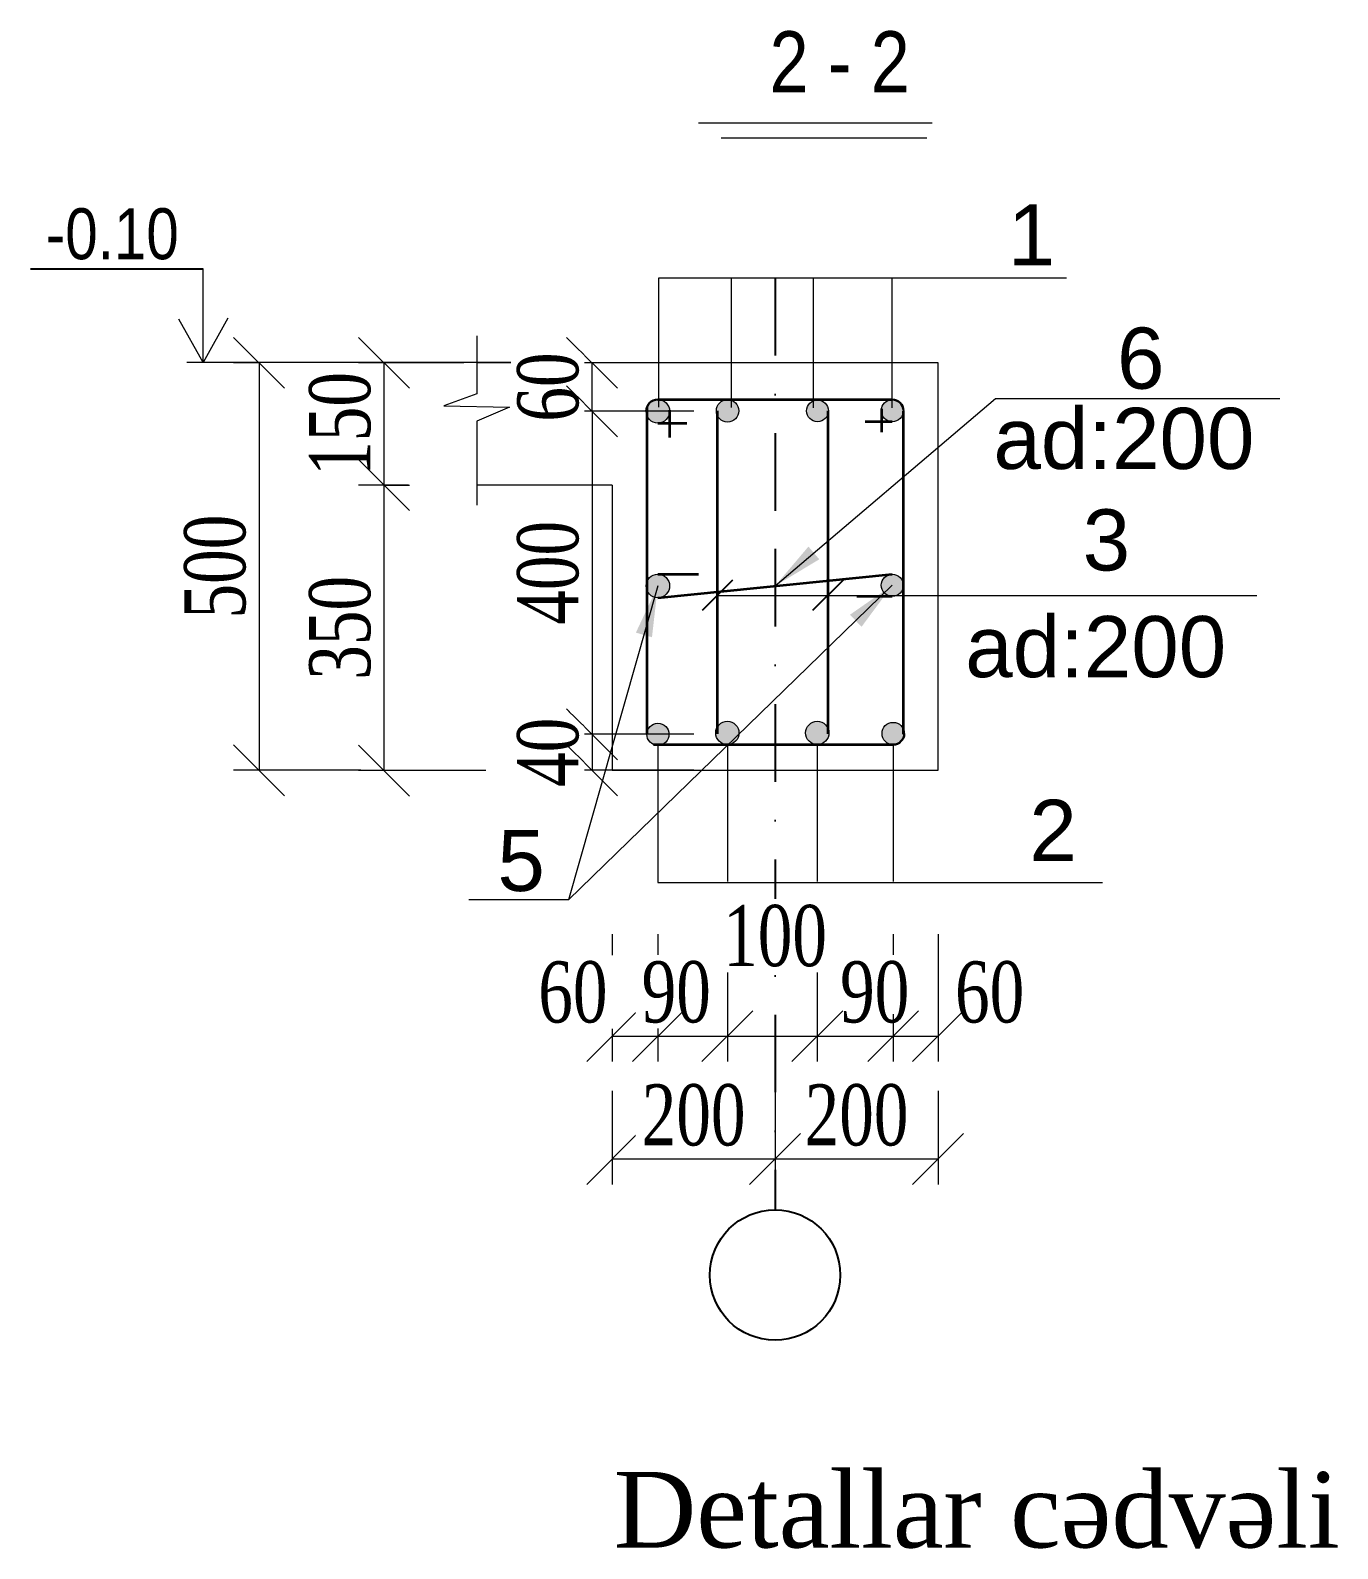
# Model space of a CAD drawing. Header units: millimetres. Extents: x -149347 to 251215, y -2929184 to -2541447.
# Drawn here: x 80254 to 86673, y -2571231 to -2563779 of the extents above; entities that cross this region are included whole.
import ezdxf

# ---------------------------------------------------------------- set-up
doc = ezdxf.new("R2010")
doc.units = ezdxf.units.MM
doc.linetypes.add('DASHDOTX2', pattern=[50.8, 25.4, -12.7, 0, -12.7])
doc.layers.add('APS_MADEIRA', color=35, linetype='Continuous', lineweight=15)
doc.styles.add('400', font='times.ttf', dxfattribs={"width": 0.75, "height": 300})
doc.styles.add('Arial', font='arial.ttf')
doc.styles.add('style1', font='A3TI(LA).TTF', dxfattribs={"height": 400})
doc.styles.add('style6', font='ARIALN.TTF', dxfattribs={"height": 300})
doc.styles.add('Times New  Roman', font='times.ttf')
doc.styles.add('yazitipi', font='ARIALN.TTF')
doc.dimstyles.new('DIM_100', dxfattribs={"dimscale": 100, "dimtxt": 250, "dimasz": 2.5, "dimexe": 1.25, "dimexo": 0.625, "dimtad": 1, "dimdec": 0, "dimtxsty": 'style1', "dimblk": 'OBLIQUE', "dimcen": 2.5, "dimdle": 1.25, "dimclrd": 251, "dimclre": 251, "dimaunit": 1, "dimadec": 3, "dimazin": 0, "dimtfac": 1, "dimtdec": 0, "dimtmove": 1, "dimatfit": 3, "dimfxl": 1.25, "dimlwd": 5, "dimlwe": 5, "dimarcsym": 0})
doc.dimstyles.new('sevda', dxfattribs={"dimscale": 100, "dimtxt": 2.8, "dimasz": 2.5, "dimexe": 1.25, "dimexo": 0.625, "dimtad": 1, "dimtxsty": 'yazitipi', "dimblk": 'OBLIQUE', "dimcen": 2.5, "dimclrd": 253, "dimclre": 253, "dimclrt": 73, "dimaunit": 1, "dimadec": 3, "dimazin": 0, "dimtfac": 1, "dimtmove": 1, "dimatfit": 3, "dimfxl": 1, "dimlwd": 9, "dimlwe": 9, "dimarcsym": 0})
doc.dimstyles.new('tebriz', dxfattribs={"dimtxt": 280, "dimasz": 150, "dimexe": 150, "dimexo": 0.625, "dimgap": 65, "dimtad": 1, "dimdec": 0, "dimdsep": 32, "dimtxsty": 'Times New  Roman', "dimblk": 'OBLIQUE', "dimcen": 0, "dimdle": 150, "dimclrd": 7, "dimclre": 256, "dimclrt": 256, "dimadec": 0, "dimazin": 0, "dimtfac": 1, "dimtdec": 0, "dimtmove": 0, "dimatfit": 3, "dimldrblk": 'OBLIQUE', "dimfxl": 1, "dimtolj": 1, "dimlwd": 15, "dimlwe": 9, "dimarcsym": 0})

# ---------------------------------------------------------------- blocks, each defined once
blk = doc.blocks.new('_Oblique')
at = {"color": 0, "linetype": 'ByBlock', "lineweight": -2}
blk.add_line((-0.5, -0.5), (0.5, 0.5), dxfattribs=at)
blk = doc.blocks.new('*D1512')
at = {"color": 251, "lineweight": 5, "ltscale": 50, "transparency": 16777216}
for p, q in [((83158.3, -2565648.7), (82886.9, -2565648.7)), ((83511.9, -2567234.4), (82886.9, -2567234.4))]:
    blk.add_line(p, q, dxfattribs=at)
at = {"color": 251, "linetype": 'ByBlock', "lineweight": 5, "ltscale": 50, "transparency": 16777216}
blk.add_line((83011.9, -2565647.5), (83011.9, -2567235.6), dxfattribs=at)
at = {"layer": 'Defpoints', "color": 0, "lineweight": 15, "ltscale": 50, "transparency": 16777216}
for p in [(83220.8, -2565648.7), (83011.9, -2567234.4), (84243.7, -2567234.4)]:
    blk.add_point(p, dxfattribs=at)
at = {"color": 251, "lineweight": 5, "ltscale": 50, "transparency": 16777216, "xscale": 250, "yscale": 250, "zscale": 250}
for p, rotation in [((83011.9, -2565648.7), 90), ((83011.9, -2567234.4), 270)]:
    blk.add_blockref('_Oblique', p, dxfattribs=dict(at, rotation=rotation))
at = {"color": 0, "lineweight": 15, "ltscale": 50, "transparency": 16777216, "insert": (82796.8, -2566441.6), "char_height": 300, "attachment_point": 5, "rotation": 90, "style": '400', "bg_fill": 3, "box_fill_scale": 1.1, "bg_fill_color": 9, "bg_fill_true_color": 13158600, "bg_fill_transparency": 0}
blk.add_mtext('400', dxfattribs=at)
blk = doc.blocks.new('*D1513')
at = {"color": 251, "linetype": 'ByBlock', "lineweight": 5, "ltscale": 50, "transparency": 16777216}
blk.add_line((83011.9, -2565650), (83011.9, -2565409.7), dxfattribs=at)
at = {"color": 251, "lineweight": 5, "ltscale": 50, "transparency": 16777216}
for p, q in [((83511.9, -2565410.9), (82886.9, -2565410.9)), ((83511.9, -2565648.7), (82886.9, -2565648.7))]:
    blk.add_line(p, q, dxfattribs=at)
at = {"layer": 'Defpoints', "color": 0, "lineweight": 15, "ltscale": 50, "transparency": 16777216}
for p in [(83011.9, -2565410.9), (84203.5, -2565410.9), (84253.7, -2565648.7)]:
    blk.add_point(p, dxfattribs=at)
at = {"color": 0, "lineweight": 15, "ltscale": 50, "transparency": 16777216, "insert": (82796.8, -2565529.8), "char_height": 300, "attachment_point": 5, "rotation": 90, "style": '400', "bg_fill": 3, "box_fill_scale": 1.1, "bg_fill_color": 9, "bg_fill_true_color": 13158600, "bg_fill_transparency": 0}
blk.add_mtext('60', dxfattribs=at)
at = {"color": 251, "lineweight": 5, "ltscale": 50, "transparency": 16777216, "xscale": 250, "yscale": 250, "zscale": 250}
for p, rotation in [((83011.9, -2565410.9), 90), ((83011.9, -2565648.7), 270)]:
    blk.add_blockref('_Oblique', p, dxfattribs=dict(at, rotation=rotation))
blk = doc.blocks.new('*D1514')
at = {"color": 251, "lineweight": 5, "ltscale": 50, "transparency": 16777216}
for p, q in [((83095.8, -2567234.4), (82886.9, -2567234.4)), ((83511.9, -2567410.9), (82886.9, -2567410.9))]:
    blk.add_line(p, q, dxfattribs=at)
at = {"color": 251, "linetype": 'ByBlock', "lineweight": 5, "ltscale": 50, "transparency": 16777216}
blk.add_line((83011.9, -2567233.1), (83011.9, -2567412.2), dxfattribs=at)
at = {"layer": 'Defpoints', "color": 0, "lineweight": 15, "ltscale": 50, "transparency": 16777216}
for p in [(83158.3, -2567234.4), (83011.9, -2567410.9), (84710.8, -2567410.9)]:
    blk.add_point(p, dxfattribs=at)
at = {"color": 0, "lineweight": 15, "ltscale": 50, "transparency": 16777216, "insert": (82796.8, -2567322.7), "char_height": 300, "attachment_point": 5, "rotation": 90, "style": '400', "bg_fill": 3, "box_fill_scale": 1.1, "bg_fill_color": 9, "bg_fill_true_color": 13158600, "bg_fill_transparency": 0}
blk.add_mtext('40', dxfattribs=at)
at = {"color": 251, "lineweight": 5, "ltscale": 50, "transparency": 16777216, "xscale": 250, "yscale": 250, "zscale": 250}
for p, rotation in [((83011.9, -2567234.4), 90), ((83011.9, -2567410.9), 270)]:
    blk.add_blockref('_Oblique', p, dxfattribs=dict(at, rotation=rotation))
blk = doc.blocks.new('*D1515')
at = {"color": 251, "linetype": 'ByBlock', "lineweight": 5, "ltscale": 50, "transparency": 16777216}
blk.add_line((81990.3, -2565409.7), (81990.3, -2566012.2), dxfattribs=at)
at = {"color": 251, "lineweight": 5, "ltscale": 50, "transparency": 16777216}
for p, q in [((82381.8, -2565410.9), (81865.3, -2565410.9)), ((82110.5, -2566010.9), (81865.3, -2566010.9))]:
    blk.add_line(p, q, dxfattribs=at)
at = {"layer": 'Defpoints', "color": 0, "lineweight": 15, "ltscale": 50, "transparency": 16777216}
for p in [(82444.3, -2565410.9), (81990.3, -2566010.9), (82173, -2566010.9)]:
    blk.add_point(p, dxfattribs=at)
at = {"color": 251, "lineweight": 5, "ltscale": 50, "transparency": 16777216, "xscale": 250, "yscale": 250, "zscale": 250}
for p, rotation in [((81990.3, -2565410.9), 90), ((81990.3, -2566010.9), 270)]:
    blk.add_blockref('_Oblique', p, dxfattribs=dict(at, rotation=rotation))
at = {"color": 0, "lineweight": 15, "ltscale": 50, "transparency": 16777216, "insert": (81775.2, -2565710.9), "char_height": 300, "attachment_point": 5, "rotation": 90, "style": '400', "bg_fill": 3, "box_fill_scale": 1.1, "bg_fill_color": 9, "bg_fill_true_color": 13158600, "bg_fill_transparency": 0}
blk.add_mtext('1{\\fTimes New Roman|b0|i0|c238|p18;5}0', dxfattribs=at)
blk = doc.blocks.new('*D1516')
at = {"color": 251, "linetype": 'ByBlock', "lineweight": 5, "ltscale": 50, "transparency": 16777216}
blk.add_line((81990.3, -2566009.7), (81990.3, -2567413.5), dxfattribs=at)
at = {"color": 251, "lineweight": 5, "ltscale": 50, "transparency": 16777216}
for p, q in [((81990.3, -2566010.9), (82115.3, -2566010.9)), ((82490.3, -2567412.2), (81865.3, -2567412.2))]:
    blk.add_line(p, q, dxfattribs=at)
at = {"layer": 'Defpoints', "color": 0, "lineweight": 15, "ltscale": 50, "transparency": 16777216}
for p in [(81990.3, -2566010.9), (81990.3, -2567412.2), (83594.1, -2567412.2)]:
    blk.add_point(p, dxfattribs=at)
at = {"color": 251, "lineweight": 5, "ltscale": 50, "transparency": 16777216, "xscale": 250, "yscale": 250, "zscale": 250}
for p, rotation in [((81990.3, -2566010.9), 90), ((81990.3, -2567412.2), 270)]:
    blk.add_blockref('_Oblique', p, dxfattribs=dict(at, rotation=rotation))
at = {"color": 0, "lineweight": 15, "ltscale": 50, "transparency": 16777216, "insert": (81775.2, -2566711.6), "char_height": 300, "attachment_point": 5, "rotation": 90, "style": '400', "bg_fill": 3, "box_fill_scale": 1.1, "bg_fill_color": 9, "bg_fill_true_color": 13158600, "bg_fill_transparency": 0}
blk.add_mtext('3{\\fTimes New Roman|b0|i0|c238|p18;5}0', dxfattribs=at)
blk = doc.blocks.new('*D1517')
at = {"color": 251, "linetype": 'ByBlock', "lineweight": 5, "ltscale": 50, "transparency": 16777216}
blk.add_line((81377, -2565409.7), (81377, -2567412.2), dxfattribs=at)
at = {"color": 251, "lineweight": 5, "ltscale": 50, "transparency": 16777216}
for p, q in [((81377, -2565411), (81252, -2565411)), ((81877, -2567411), (81252, -2567411))]:
    blk.add_line(p, q, dxfattribs=at)
at = {"layer": 'Defpoints', "color": 0, "lineweight": 15, "ltscale": 50, "transparency": 16777216}
for p in [(81430.8, -2565411), (81377, -2567411), (82040, -2567411)]:
    blk.add_point(p, dxfattribs=at)
at = {"color": 251, "lineweight": 5, "ltscale": 50, "transparency": 16777216, "xscale": 250, "yscale": 250, "zscale": 250}
for p, rotation in [((81377, -2565411), 90), ((81377, -2567411), 270)]:
    blk.add_blockref('_Oblique', p, dxfattribs=dict(at, rotation=rotation))
at = {"color": 0, "lineweight": 15, "ltscale": 50, "transparency": 16777216, "insert": (81161.9, -2566411), "char_height": 300, "attachment_point": 5, "rotation": 90, "style": '400', "bg_fill": 3, "box_fill_scale": 1.1, "bg_fill_color": 9, "bg_fill_true_color": 13158600, "bg_fill_transparency": 0}
blk.add_mtext('500', dxfattribs=at)
blk = doc.blocks.new('*D1518')
at = {"color": 251, "lineweight": 5, "ltscale": 50, "transparency": 16777216}
for p, q in [((83110.8, -2568215.9), (83110.8, -2568840.9)), ((83335.3, -2568215.9), (83335.3, -2568840.9))]:
    blk.add_line(p, q, dxfattribs=at)
at = {"color": 251, "linetype": 'ByBlock', "lineweight": 5, "ltscale": 50, "transparency": 16777216}
blk.add_line((83109.5, -2568715.9), (83336.5, -2568715.9), dxfattribs=at)
at = {"layer": 'Defpoints', "color": 0, "lineweight": 15, "ltscale": 50, "transparency": 16777216}
for p in [(83335.3, -2567459.9), (83110.8, -2567636.5), (83335.3, -2568715.9)]:
    blk.add_point(p, dxfattribs=at)
at = {"color": 251, "lineweight": 5, "ltscale": 50, "transparency": 16777216, "xscale": 250, "yscale": 250, "zscale": 250}
blk.add_blockref('_Oblique', (83335.3, -2568715.9), dxfattribs=at)
at = {"color": 0, "lineweight": 15, "ltscale": 50, "transparency": 16777216, "insert": (82918.1, -2568500.8), "char_height": 300, "attachment_point": 5, "style": '400', "bg_fill": 3, "box_fill_scale": 1.1, "bg_fill_color": 9, "bg_fill_true_color": 13158600, "bg_fill_transparency": 0}
blk.add_mtext('60', dxfattribs=at)
at = {"color": 251, "lineweight": 5, "ltscale": 50, "transparency": 16777216, "xscale": 250, "yscale": 250, "zscale": 250, "rotation": 180}
blk.add_blockref('_Oblique', (83110.8, -2568715.9), dxfattribs=at)
blk = doc.blocks.new('*D1519')
at = {"color": 251, "lineweight": 5, "ltscale": 50, "transparency": 16777216}
for p, q in [((83676.5, -2568215.9), (83676.5, -2568840.9)), ((83335.3, -2568628.2), (83335.3, -2568840.9))]:
    blk.add_line(p, q, dxfattribs=at)
at = {"color": 251, "linetype": 'ByBlock', "lineweight": 5, "ltscale": 50, "transparency": 16777216}
blk.add_line((83334, -2568715.9), (83677.7, -2568715.9), dxfattribs=at)
at = {"layer": 'Defpoints', "color": 0, "lineweight": 15, "ltscale": 50, "transparency": 16777216}
for p in [(83676.5, -2567453.2), (83676.5, -2568715.9)]:
    blk.add_point(p, dxfattribs=at)
at = {"color": 0, "lineweight": 15, "ltscale": 50, "transparency": 16777216, "insert": (83425.5, -2568500.4), "char_height": 300, "attachment_point": 5, "style": '400', "bg_fill": 3, "box_fill_scale": 1.1, "bg_fill_color": 9, "bg_fill_true_color": 13158600, "bg_fill_transparency": 0}
blk.add_mtext('90', dxfattribs=at)
at = {"layer": 'Defpoints', "color": 0, "lineweight": 15, "ltscale": 50, "transparency": 16777216}
blk.add_point((83335.3, -2568565.7), dxfattribs=at)
at = {"color": 251, "lineweight": 5, "ltscale": 50, "transparency": 16777216, "xscale": 250, "yscale": 250, "zscale": 250, "rotation": 180}
blk.add_blockref('_Oblique', (83335.3, -2568715.9), dxfattribs=at)
at = {"color": 251, "lineweight": 5, "ltscale": 50, "transparency": 16777216, "xscale": 250, "yscale": 250, "zscale": 250}
blk.add_blockref('_Oblique', (83676.5, -2568715.9), dxfattribs=at)
blk = doc.blocks.new('*D1520')
at = {"color": 251, "lineweight": 5, "ltscale": 50, "transparency": 16777216}
for p, q in [((84118.1, -2568215.9), (84118.1, -2568840.9)), ((83676.5, -2568481.5), (83676.5, -2568840.9))]:
    blk.add_line(p, q, dxfattribs=at)
at = {"color": 251, "linetype": 'ByBlock', "lineweight": 5, "ltscale": 50, "transparency": 16777216}
blk.add_line((83675.2, -2568715.9), (84119.4, -2568715.9), dxfattribs=at)
at = {"layer": 'Defpoints', "color": 0, "lineweight": 15, "ltscale": 50, "transparency": 16777216}
for p in [(84118.1, -2567337), (84118.1, -2568715.9)]:
    blk.add_point(p, dxfattribs=at)
at = {"color": 251, "lineweight": 5, "ltscale": 50, "transparency": 16777216, "xscale": 250, "yscale": 250, "zscale": 250, "rotation": 180}
blk.add_blockref('_Oblique', (83676.5, -2568715.9), dxfattribs=at)
at = {"color": 251, "lineweight": 5, "ltscale": 50, "transparency": 16777216, "xscale": 250, "yscale": 250, "zscale": 250}
blk.add_blockref('_Oblique', (84118.1, -2568715.9), dxfattribs=at)
at = {"color": 0, "lineweight": 15, "ltscale": 50, "transparency": 16777216, "insert": (83910.8, -2568224.5), "char_height": 300, "attachment_point": 5, "style": '400', "bg_fill": 3, "box_fill_scale": 1.1, "bg_fill_color": 9, "bg_fill_true_color": 13158600, "bg_fill_transparency": 0}
blk.add_mtext('100', dxfattribs=at)
at = {"layer": 'Defpoints', "color": 0, "lineweight": 15, "ltscale": 50, "transparency": 16777216}
blk.add_point((83676.5, -2568419), dxfattribs=at)
blk = doc.blocks.new('*D1521')
at = {"color": 251, "lineweight": 5, "ltscale": 50, "transparency": 16777216}
for p, q in [((84490.5, -2568215.9), (84490.5, -2568840.9)), ((84118.1, -2568546.3), (84118.1, -2568840.9))]:
    blk.add_line(p, q, dxfattribs=at)
at = {"color": 251, "linetype": 'ByBlock', "lineweight": 5, "ltscale": 50, "transparency": 16777216}
blk.add_line((84116.9, -2568715.9), (84491.7, -2568715.9), dxfattribs=at)
at = {"layer": 'Defpoints', "color": 0, "lineweight": 15, "ltscale": 50, "transparency": 16777216}
for p in [(84490.5, -2567455.8), (84118.1, -2568483.8), (84490.5, -2568715.9)]:
    blk.add_point(p, dxfattribs=at)
at = {"color": 0, "lineweight": 15, "ltscale": 50, "transparency": 16777216, "insert": (84400, -2568500.4), "char_height": 300, "attachment_point": 5, "style": '400', "bg_fill": 3, "box_fill_scale": 1.1, "bg_fill_color": 9, "bg_fill_true_color": 13158600, "bg_fill_transparency": 0}
blk.add_mtext('90', dxfattribs=at)
at = {"color": 251, "lineweight": 5, "ltscale": 50, "transparency": 16777216, "xscale": 250, "yscale": 250, "zscale": 250, "rotation": 180}
blk.add_blockref('_Oblique', (84118.1, -2568715.9), dxfattribs=at)
at = {"color": 251, "lineweight": 5, "ltscale": 50, "transparency": 16777216, "xscale": 250, "yscale": 250, "zscale": 250}
blk.add_blockref('_Oblique', (84490.5, -2568715.9), dxfattribs=at)
blk = doc.blocks.new('*D1522')
at = {"color": 251, "lineweight": 5, "ltscale": 50, "transparency": 16777216}
for p, q in [((84710.8, -2568215.9), (84710.8, -2568840.9)), ((84490.5, -2568607.2), (84490.5, -2568840.9))]:
    blk.add_line(p, q, dxfattribs=at)
at = {"color": 251, "linetype": 'ByBlock', "lineweight": 5, "ltscale": 50, "transparency": 16777216}
blk.add_line((84489.2, -2568715.9), (84712, -2568715.9), dxfattribs=at)
at = {"layer": 'Defpoints', "color": 0, "lineweight": 15, "ltscale": 50, "transparency": 16777216}
for p in [(84710.8, -2567636.5), (84490.5, -2568544.7), (84710.8, -2568715.9)]:
    blk.add_point(p, dxfattribs=at)
at = {"color": 251, "lineweight": 5, "ltscale": 50, "transparency": 16777216, "xscale": 250, "yscale": 250, "zscale": 250, "rotation": 180}
blk.add_blockref('_Oblique', (84490.5, -2568715.9), dxfattribs=at)
at = {"color": 0, "lineweight": 15, "ltscale": 50, "transparency": 16777216, "insert": (84964.5, -2568500.8), "char_height": 300, "attachment_point": 5, "style": '400', "bg_fill": 3, "box_fill_scale": 1.1, "bg_fill_color": 9, "bg_fill_true_color": 13158600, "bg_fill_transparency": 0}
blk.add_mtext('60', dxfattribs=at)
at = {"color": 251, "lineweight": 5, "ltscale": 50, "transparency": 16777216, "xscale": 250, "yscale": 250, "zscale": 250}
blk.add_blockref('_Oblique', (84710.8, -2568715.9), dxfattribs=at)
blk = doc.blocks.new('*D1523')
at = {"color": 251, "lineweight": 5, "ltscale": 50, "transparency": 16777216}
for p, q in [((83910.8, -2568983.9), (83910.8, -2569444.4)), ((84710.8, -2568983.9), (84710.8, -2569444.4))]:
    blk.add_line(p, q, dxfattribs=at)
at = {"color": 251, "linetype": 'ByBlock', "lineweight": 5, "ltscale": 50, "transparency": 16777216}
blk.add_line((84712, -2569319.4), (83909.5, -2569319.4), dxfattribs=at)
at = {"layer": 'Defpoints', "color": 0, "lineweight": 15, "ltscale": 50, "transparency": 16777216}
for p in [(83910.8, -2568921.4), (84710.8, -2568921.4), (83910.8, -2569319.4)]:
    blk.add_point(p, dxfattribs=at)
at = {"color": 251, "lineweight": 5, "ltscale": 50, "transparency": 16777216, "xscale": 250, "yscale": 250, "zscale": 250, "rotation": 180}
blk.add_blockref('_Oblique', (83910.8, -2569319.4), dxfattribs=at)
at = {"color": 251, "lineweight": 5, "ltscale": 50, "transparency": 16777216, "xscale": 250, "yscale": 250, "zscale": 250}
blk.add_blockref('_Oblique', (84710.8, -2569319.4), dxfattribs=at)
at = {"color": 0, "lineweight": 15, "ltscale": 50, "transparency": 16777216, "insert": (84310.8, -2569104.3), "char_height": 300, "attachment_point": 5, "style": '400', "bg_fill": 3, "box_fill_scale": 1.1, "bg_fill_color": 9, "bg_fill_true_color": 13158600, "bg_fill_transparency": 0}
blk.add_mtext('200', dxfattribs=at)
blk = doc.blocks.new('*D1524')
at = {"color": 251, "lineweight": 5, "ltscale": 50, "transparency": 16777216}
for p, q in [((83110.8, -2568983.9), (83110.8, -2569444.4)), ((83910.8, -2568983.9), (83910.8, -2569444.4))]:
    blk.add_line(p, q, dxfattribs=at)
at = {"color": 251, "linetype": 'ByBlock', "lineweight": 5, "ltscale": 50, "transparency": 16777216}
blk.add_line((83912, -2569319.4), (83109.5, -2569319.4), dxfattribs=at)
at = {"layer": 'Defpoints', "color": 0, "lineweight": 15, "ltscale": 50, "transparency": 16777216}
for p in [(83110.8, -2568921.4), (83910.8, -2568921.4), (83110.8, -2569319.4)]:
    blk.add_point(p, dxfattribs=at)
at = {"color": 251, "lineweight": 5, "ltscale": 50, "transparency": 16777216, "xscale": 250, "yscale": 250, "zscale": 250, "rotation": 180}
blk.add_blockref('_Oblique', (83110.8, -2569319.4), dxfattribs=at)
at = {"color": 251, "lineweight": 5, "ltscale": 50, "transparency": 16777216, "xscale": 250, "yscale": 250, "zscale": 250}
blk.add_blockref('_Oblique', (83910.8, -2569319.4), dxfattribs=at)
at = {"color": 0, "lineweight": 15, "ltscale": 50, "transparency": 16777216, "insert": (83510.8, -2569104.3), "char_height": 300, "attachment_point": 5, "style": '400', "bg_fill": 3, "box_fill_scale": 1.1, "bg_fill_color": 9, "bg_fill_true_color": 13158600, "bg_fill_transparency": 0}
blk.add_mtext('200', dxfattribs=at)

msp = doc.modelspace()

# ---------------------------------------------------------------- hatches: boundary and pattern name
at = {"lineweight": 15, "ltscale": 15}
h = msp.add_hatch(color=7, dxfattribs=at)
h.dxf.hatch_style = 1
edge = h.paths.add_edge_path()
edge.add_arc((83335.26609, -2565648.73081), 57.78531, 0, 360)
h = msp.add_hatch(color=7, dxfattribs=at)
h.dxf.hatch_style = 1
edge = h.paths.add_edge_path()
edge.add_arc((83677.43441, -2565646.86542), 54.7577, 0, 360)
h = msp.add_hatch(color=7, dxfattribs=at)
h.dxf.hatch_style = 1
edge = h.paths.add_edge_path()
edge.add_arc((84119.08066, -2565646.86542), 53.67568, 0, 360)
h = msp.add_hatch(color=7, dxfattribs=at)
h.dxf.hatch_style = 1
edge = h.paths.add_edge_path()
edge.add_arc((84486.32388, -2565645.41661), 54.4711, 0, 360)
h = msp.add_hatch(color=7, dxfattribs=at)
h.dxf.hatch_style = 1
edge = h.paths.add_edge_path()
edge.add_arc((84486.32388, -2566502.69162), 54.4711, 0, 360)
h = msp.add_hatch(color=7, dxfattribs=at)
h.dxf.hatch_style = 1
edge = h.paths.add_edge_path()
edge.add_arc((83335.26609, -2567234.31383), 54.4711, 0, 360)
h = msp.add_hatch(color=7, dxfattribs=at)
h.dxf.hatch_style = 1
edge = h.paths.add_edge_path()
edge.add_arc((83676.45437, -2567227.57294), 57.1346, 0, 360)
h = msp.add_hatch(color=7, dxfattribs=at)
h.dxf.hatch_style = 1
edge = h.paths.add_edge_path()
edge.add_arc((84118.10062, -2567227.57294), 57.1346, 0, 360)
h = msp.add_hatch(color=7, dxfattribs=at)
h.dxf.hatch_style = 1
edge = h.paths.add_edge_path()
edge.add_arc((84490.46476, -2567230.23644), 54.4711, 0, 360)

# ---------------------------------------------------------------- linework, layer by layer
at = {"lineweight": 9}
for p, q in [((83535.19105, -2564232.31389), (84681.53186, -2564232.31389)), ((83645.66265, -2564307.35127), (84656.65277, -2564307.35127))]:
    msp.add_line(p, q, dxfattribs=at)
at = {"color": 7}
msp.add_line((80253.94821, -2564949.69766), (81102.30321, -2564949.69766), dxfattribs=at)
at = {"color": 252, "linetype": 'DASHDOTX2', "ltscale": 15, "true_color": 0xa97986}
for p, q in [((83910.79499, -2564994.40426), (83910.79499, -2566324.13785)), ((83910.79499, -2566324.13785), (83910.79499, -2569568.27444))]:
    msp.add_line(p, q, dxfattribs=at)
at = {"color": 7, "lineweight": 15, "ltscale": 15}
for p, q in [((83110.79499, -2565410.90521), (82447.62412, -2565410.90521)), ((84710.79499, -2565410.90521), (83110.79499, -2565410.90521)), ((84710.79499, -2566324.13785), (84710.79499, -2565410.90521)), ((83110.79499, -2566010.90521), (83110.79499, -2566324.13785)), ((83110.79499, -2566324.13785), (83110.79499, -2567410.90521)), ((84710.79499, -2567410.90521), (84710.79499, -2566324.13785)), ((83110.79499, -2567410.90521), (84710.79499, -2567410.90521))]:
    msp.add_line(p, q, dxfattribs=at)
at = {"color": 7, "lineweight": 35, "ltscale": 15}
for p, q in [((83280.79499, -2565629.44246), (83280.79499, -2566324.13785)), ((83335.26597, -2565706.51611), (83476.98689, -2565706.51611)), ((83392.77923, -2565643.12896), (83392.77923, -2565777.01125)), ((83627.0407, -2565646.86542), (83627.0407, -2566324.13785)), ((84169.47438, -2565646.86542), (84169.47438, -2566324.13785)), ((84486.32388, -2565699.88771), (84352.46318, -2565699.88771)), ((84432.53563, -2565636.81866), (84432.53563, -2565751.84928)), ((84540.79499, -2566324.13785), (84540.79499, -2565648.73081)), ((83280.79499, -2566324.13785), (83280.79499, -2567234.31383)), ((83627.0407, -2566324.13785), (83627.0407, -2567232.44844)), ((84169.47438, -2566324.13785), (84169.47438, -2567232.44844)), ((84540.79499, -2567234.31383), (84540.79499, -2566324.13785)), ((83314.58821, -2567284.70754), (84490.46476, -2567284.70754))]:
    msp.add_line(p, q, dxfattribs=at)
at = {"color": 7, "lineweight": 15, "ltscale": 15}
msp.add_lwpolyline([(82446.26061, -2565279.05937), (82446.26061, -2565563.75109), (82284.53777, -2565621.73985), (82606.85481, -2565629.24338), (82446.26061, -2565696.81689), (82446.26061, -2566109.16545)], dxfattribs=at)
at = {"color": 7, "lineweight": 35, "ltscale": 15}
msp.add_lwpolyline([(84486.32388, -2566557.16272), (84311.73068, -2566557.16272)], dxfattribs=at)
at = {"color": 7, "lineweight": 15, "ltscale": 15}
for centre, radius in [((83335.26609, -2565648.73081), 57.78531), ((83677.43441, -2565646.86542), 54.7577), ((84119.08066, -2565646.86542), 53.67568), ((84486.32388, -2565645.41661), 54.4711), ((84486.32388, -2566502.69162), 54.4711), ((83335.26609, -2567234.31383), 54.4711), ((83676.45437, -2567227.57294), 57.1346), ((84118.10062, -2567227.57294), 57.1346), ((84490.46476, -2567230.23644), 54.4711)]:
    msp.add_circle(centre, radius, dxfattribs=at)
msp.add_circle((83910.79499, -2569888.27444), 320)
at = {"layer": 'APS_MADEIRA', "color": 7, "lineweight": 9, "ltscale": 25}
for p, q in [((83339.71342, -2565629.28746), (83339.71342, -2564994.40426)), ((83339.71342, -2564994.40426), (85341.36749, -2564994.40426)), ((83697.58215, -2565630.27848), (83697.58215, -2564994.40426)), ((84099.2255, -2565631.3605), (84099.2255, -2564994.40426)), ((84486.32388, -2565632.43025), (84486.32388, -2564994.40426)), ((83335.26609, -2567288.78493), (83335.26609, -2567961.28087)), ((83676.45437, -2567284.70754), (83676.45437, -2567957.20348)), ((84118.10079, -2567284.70754), (84118.10079, -2567957.20348)), ((84490.46476, -2567284.70754), (84490.46476, -2567957.20348)), ((83335.26609, -2567961.28087), (85518.89272, -2567961.28087))]:
    msp.add_line(p, q, dxfattribs=at)
at = {"layer": 'APS_MADEIRA', "color": 7, "lineweight": 15, "ltscale": 25}
for p, q in [((82732.13731, -2565409.65521), (81021.78141, -2565409.65521)), ((84486.32388, -2565590.9455), (84486.32388, -2565590.94549))]:
    msp.add_line(p, q, dxfattribs=at)
at = {"layer": 'APS_MADEIRA', "color": 7, "lineweight": 30, "ltscale": 25}
for centre, radius, start, end in [((83335.26609, -2565648.73081), 57.78531, 90, 180), ((84486.32388, -2565645.41661), 54.4711, 0, 90), ((84490.46476, -2567230.23644), 54.4711, 270, 0)]:
    msp.add_arc(centre, radius, start, end, dxfattribs=at)

# ---------------------------------------------------------------- texts
at = {"insert": (82450.70719, -2563783.66892), "char_height": 300, "width": 7294.1167988, "attachment_point": 1, "style": 'style6'}
msp.add_mtext('              {\\fArial Narrow|b0|i0|c238|p34; 2 }-{\\fArial Narrow|b0|i0|c238|p34; 2 }', dxfattribs=at)
at = {"lineweight": 9, "insert": (80330.04631, -2564652.34177), "char_height": 250, "width": 23109.777632, "attachment_point": 1, "style": 'style6'}
msp.add_mtext('{\\fArial Narrow|b0|i0|c238|p34;-0.10}', dxfattribs=at)
at = {"color": 7, "lineweight": 5, "ltscale": 15, "insert": (83118.98824, -2570854.36857), "char_height": 371.2475441, "width": 5714.8003644, "attachment_point": 1, "style": 'Times New  Roman'}
msp.add_mtext('{\\fTimes New Roman|b0|i0|c238|p18;Detallar cədvəli}', dxfattribs=at)
at = {"layer": 'APS_MADEIRA', "color": 7, "lineweight": 9, "ltscale": 25, "style": 'Arial'}
for p in [(84982.80698, -2565931.97412), (84844.29117, -2566953.86706)]:
    msp.add_text('ad:200', height=300, dxfattribs=at).set_placement(p)
at = {"layer": 'APS_MADEIRA', "color": 7, "lineweight": 9, "ltscale": 25, "char_height": 300, "attachment_point": 1, "style": 'Arial'}
for s, insert in [('  \\P1', (85053.13795, -2564132.65934)), ('{\\fArial|b0|i0|c238|p34;6}', (85589.90025, -2565237.95162)), ('3', (85421.18169, -2566130.21871)), (' \\P 2', (85042.98661, -2567055.60778))]:
    msp.add_mtext_dynamic_manual_height_columns(s, width=488.0335854, gutter_width=12.5, heights=[0], dxfattribs=dict(at, insert=insert))

# ---------------------------------------------------------------- next in the draw order: dimensions: what is measured, and where the dimension line sits
at = {"color": 7, "lineweight": 15, "ltscale": 50}
for base, p1, p2, angle, text, picture, middle in [((81990.28762, -2566010.90521), (82444.287, -2565410.90521), (82172.99417, -2566010.90521), 90, '1{\\fTimes New Roman|b0|i0|c238|p18;5}0', '*D1515', (81775.19209, -2565710.90521)), ((83011.89546, -2567234.37575), (83220.83062, -2565648.73081), (84243.72728, -2567234.37575), 90, '400', '*D1512', (82796.79993, -2566441.55328)), ((83910.79499, -2569319.37819), (84710.79499, -2568921.44712), (83910.79499, -2568921.44712), 180, '200', '*D1523', (84310.79499, -2569104.28266))]:
    dim = msp.add_linear_dim(base=base, p1=p1, p2=p2, angle=angle, text=text, dimstyle='DIM_100', override={"dimscale": 1, "dimtxt": 300, "dimasz": 250, "dimexe": 125, "dimexo": 62.5, "dimgap": 62.5, "dimtxsty": '400', "dimcen": 250, "dimfxl": 500, "dimfxlon": 1, "dimtfill": 1, "dimtfillclr": 256, "dimarcsym": 1}, dxfattribs=at)
    dim.commit()
    dim.dimension.update_dxf_attribs({"geometry": picture, "text_midpoint": middle})

# ---------------------------------------------------------------- next in the draw order: dimensions: what is measured, and where the dimension line sits
for base, p1, p2, text, picture, middle in [((83011.89546, -2565410.90521), (84253.72728, -2565648.73081), (84203.52807, -2565410.90521), '60', '*D1513', (83011.89546, -2565529.81801)), ((83011.89546, -2567410.90521), (83158.33062, -2567234.37575), (84710.79499, -2567410.90521), '40', '*D1514', (83011.89546, -2567322.67144))]:
    dim = msp.add_linear_dim(base=base, p1=p1, p2=p2, angle=90, text=text, dimstyle='DIM_100', override={"dimscale": 1, "dimtxt": 300, "dimasz": 250, "dimexe": 125, "dimexo": 62.5, "dimgap": 62.5, "dimtxsty": '400', "dimcen": 250, "dimfxl": 500, "dimfxlon": 1, "dimtfill": 1, "dimtfillclr": 256, "dimarcsym": 1}, dxfattribs=at)
    dim.commit()
    dim.dimension.update_dxf_attribs({"geometry": picture, "text_midpoint": middle, "dimtype": 160})
dim = msp.add_linear_dim(base=(83110.79499, -2569319.37819), p1=(83910.79499, -2568921.44712), p2=(83110.79499, -2568921.44712), angle=180, text='200', dimstyle='DIM_100', override={"dimscale": 1, "dimtxt": 300, "dimasz": 250, "dimexe": 125, "dimexo": 62.5, "dimgap": 62.5, "dimtxsty": '400', "dimcen": 250, "dimfxl": 500, "dimfxlon": 1, "dimtfill": 1, "dimtfillclr": 256, "dimarcsym": 1}, dxfattribs=at)
dim.commit()
dim.dimension.update_dxf_attribs({"geometry": '*D1524', "text_midpoint": (83510.79499, -2569104.28266)})

# ---------------------------------------------------------------- next in the draw order: leaders
at = {"color": 2, "lineweight": 15, "ltscale": 15}
msp.add_leader([(84169.47438, -2566552.29312), (86276.86151, -2566552.29312)], dimstyle='tebriz', dxfattribs=at)

# ---------------------------------------------------------------- next in the draw order: linework, layer by layer
at = {"color": 7, "lineweight": 35, "ltscale": 15}
msp.add_line((83335.26609, -2565590.9455), (84486.32388, -2565590.9455), dxfattribs=at)

# ---------------------------------------------------------------- next in the draw order: dimensions: what is measured, and where the dimension line sits
at = {"color": 7, "lineweight": 15, "ltscale": 50}
dim = msp.add_linear_dim(base=(81990.28762, -2567412.21713), p1=(81990.28762, -2566010.90521), p2=(83594.09937, -2567412.21713), angle=90, text='3{\\fTimes New Roman|b0|i0|c238|p18;5}0', dimstyle='DIM_100', override={"dimscale": 1, "dimtxt": 300, "dimasz": 250, "dimexe": 125, "dimexo": 62.5, "dimgap": 62.5, "dimtxsty": '400', "dimcen": 250, "dimfxl": 500, "dimfxlon": 1, "dimtfill": 1, "dimtfillclr": 256, "dimarcsym": 1}, dxfattribs=at)
dim.commit()
dim.dimension.update_dxf_attribs({"geometry": '*D1516', "text_midpoint": (81775.19209, -2566711.56117)})

# ---------------------------------------------------------------- next in the draw order: leaders
at = {"color": 1, "lineweight": 15, "ltscale": 15}
msp.add_leader([(83910.79499, -2566506.00582), (84993.51448, -2565586.00526), (86388.97911, -2565586.00526)], dimstyle='sevda', override={"dimgap": 0.625, "dimtad": 0}, dxfattribs=at)

# ---------------------------------------------------------------- next in the draw order: hatches: boundary and pattern name
at = {"lineweight": 15, "ltscale": 15}
h = msp.add_hatch(color=7, dxfattribs=at)
h.dxf.hatch_style = 1
edge = h.paths.add_edge_path()
edge.add_arc((83335.26609, -2566506.00582), 57.78531, 0, 360)

# ---------------------------------------------------------------- next in the draw order: linework, layer by layer
at = {"color": 7, "lineweight": 15, "ltscale": 15}
msp.add_line((83110.79499, -2566010.90521), (82447.62412, -2566010.90521), dxfattribs=at)
at = {"color": 7, "lineweight": 35, "ltscale": 15}
for points in [[(83335.26609, -2566563.79112), (84486.32388, -2566448.22051)], [(83335.26609, -2566448.22051), (83534.86558, -2566448.22051)]]:
    msp.add_lwpolyline(points, dxfattribs=at)
at = {"color": 7, "lineweight": 15, "ltscale": 15}
msp.add_circle((83335.26609, -2566506.00582), 57.78531, dxfattribs=at)

# ---------------------------------------------------------------- next in the draw order: dimensions: what is measured, and where the dimension line sits
at = {"color": 7, "lineweight": 15, "ltscale": 50}
dim = msp.add_linear_dim(base=(81377.01957, -2567410.96713), p1=(81430.8284, -2565410.96713), p2=(82040.04438, -2567410.96713), angle=90, text='500', dimstyle='DIM_100', override={"dimscale": 1, "dimtxt": 300, "dimasz": 250, "dimexe": 125, "dimexo": 62.5, "dimgap": 62.5, "dimtxsty": '400', "dimcen": 250, "dimfxl": 500, "dimfxlon": 1, "dimtfill": 1, "dimtfillclr": 256, "dimarcsym": 1}, dxfattribs=at)
dim.commit()
dim.dimension.update_dxf_attribs({"geometry": '*D1517', "text_midpoint": (81161.92404, -2566410.96713)})
dim = msp.add_linear_dim(base=(83335.26609, -2568715.88151), p1=(83110.79499, -2567636.49926), p2=(83335.26609, -2567459.90788), text='60', dimstyle='DIM_100', override={"dimscale": 1, "dimtxt": 300, "dimasz": 250, "dimexe": 125, "dimexo": 62.5, "dimgap": 62.5, "dimtxsty": '400', "dimcen": 250, "dimfxl": 500, "dimfxlon": 1, "dimtfill": 1, "dimtfillclr": 256, "dimarcsym": 1}, dxfattribs=at)
dim.commit()
dim.dimension.update_dxf_attribs({"geometry": '*D1518', "text_midpoint": (82918.13018, -2568715.88151), "dimtype": 160})

# ---------------------------------------------------------------- next in the draw order: leaders
at = {"color": 2, "lineweight": 15, "ltscale": 15}
msp.add_leader([(83627.0407, -2566552.29312), (86276.86151, -2566552.29312)], dimstyle='tebriz', dxfattribs=at)

# ---------------------------------------------------------------- next in the draw order: linework, layer by layer
at = {"color": 7, "lineweight": 15}
for points in [[(81102.30321, -2565409.65521), (81102.30321, -2564949.69766)], [(81223.29973, -2565192.2764), (81102.30321, -2565409.65521), (80983.34856, -2565195.94478)]]:
    msp.add_lwpolyline(points, dxfattribs=at)

# ---------------------------------------------------------------- next in the draw order: texts
at = {"layer": 'APS_MADEIRA', "color": 7, "lineweight": 9, "ltscale": 25, "insert": (82547.2194, -2567703.34052), "char_height": 300, "attachment_point": 1, "style": 'Arial'}
msp.add_mtext_dynamic_manual_height_columns('{\\fArial|b0|i0|c238|p34;5}', width=488.0335854, gutter_width=12.5, heights=[0], dxfattribs=at)

# ---------------------------------------------------------------- next in the draw order: dimensions: what is measured, and where the dimension line sits
at = {"color": 7, "lineweight": 15, "ltscale": 50}
dim = msp.add_linear_dim(base=(83676.45437, -2568715.88151), p1=(83335.26609, -2568565.70921), p2=(83676.45437, -2567453.16699), text='90', dimstyle='DIM_100', override={"dimscale": 1, "dimtxt": 300, "dimasz": 250, "dimexe": 125, "dimexo": 62.5, "dimgap": 62.5, "dimtxsty": '400', "dimcen": 250, "dimfxl": 500, "dimfxlon": 1, "dimtfill": 1, "dimtfillclr": 256, "dimarcsym": 1}, dxfattribs=at)
dim.commit()
dim.dimension.update_dxf_attribs({"geometry": '*D1519', "text_midpoint": (83425.4858, -2568715.88151), "dimtype": 160})

# ---------------------------------------------------------------- next in the draw order: dimensions: what is measured, and where the dimension line sits
dim = msp.add_linear_dim(base=(84118.10062, -2568715.88151), p1=(83676.45437, -2568418.964), p2=(84118.10062, -2567337.02032), text='100', dimstyle='DIM_100', override={"dimscale": 1, "dimtxt": 300, "dimasz": 250, "dimexe": 125, "dimexo": 62.5, "dimgap": 62.5, "dimtxsty": '400', "dimcen": 250, "dimfxl": 500, "dimfxlon": 1, "dimtfill": 1, "dimtfillclr": 256, "dimarcsym": 1}, dxfattribs=at)
dim.commit()
dim.dimension.update_dxf_attribs({"geometry": '*D1520', "text_midpoint": (83910.79499, -2568439.6298), "dimtype": 160})

# ---------------------------------------------------------------- next in the draw order: leaders
at = {"color": 1, "lineweight": 15, "ltscale": 15}
msp.add_leader([(83335.26609, -2566506.00582), (82896.28937, -2568047.11473), (82407.17762, -2568047.11473)], dimstyle='sevda', override={"dimgap": 0.625, "dimtad": 0}, dxfattribs=at)

# ---------------------------------------------------------------- next in the draw order: dimensions: what is measured, and where the dimension line sits
at = {"color": 7, "lineweight": 15, "ltscale": 50}
dim = msp.add_linear_dim(base=(84490.46476, -2568715.88151), p1=(84118.10062, -2568483.76889), p2=(84490.46476, -2567455.83049), text='90', dimstyle='DIM_100', override={"dimscale": 1, "dimtxt": 300, "dimasz": 250, "dimexe": 125, "dimexo": 62.5, "dimgap": 62.5, "dimtxsty": '400', "dimcen": 250, "dimfxl": 500, "dimfxlon": 1, "dimtfill": 1, "dimtfillclr": 256, "dimarcsym": 1}, dxfattribs=at)
dim.commit()
dim.dimension.update_dxf_attribs({"geometry": '*D1521', "text_midpoint": (84399.98766, -2568715.88151), "dimtype": 160})

# ---------------------------------------------------------------- next in the draw order: dimensions: what is measured, and where the dimension line sits
dim = msp.add_linear_dim(base=(84710.79499, -2568715.88151), p1=(84490.46476, -2568544.67554), p2=(84710.79499, -2567636.49926), text='60', dimstyle='DIM_100', override={"dimscale": 1, "dimtxt": 300, "dimasz": 250, "dimexe": 125, "dimexo": 62.5, "dimgap": 62.5, "dimtxsty": '400', "dimcen": 250, "dimfxl": 500, "dimfxlon": 1, "dimtfill": 1, "dimtfillclr": 256, "dimarcsym": 1}, dxfattribs=at)
dim.commit()
dim.dimension.update_dxf_attribs({"geometry": '*D1522', "text_midpoint": (84964.48843, -2568715.88151), "dimtype": 160})

# ---------------------------------------------------------------- next in the draw order: leaders
at = {"color": 1, "lineweight": 15, "ltscale": 15}
msp.add_leader([(84486.32388, -2566502.69162), (82896.28937, -2568047.11473)], dimstyle='sevda', override={"dimgap": 0.625, "dimtad": 0}, dxfattribs=at)

doc.saveas('drawing.dxf')
